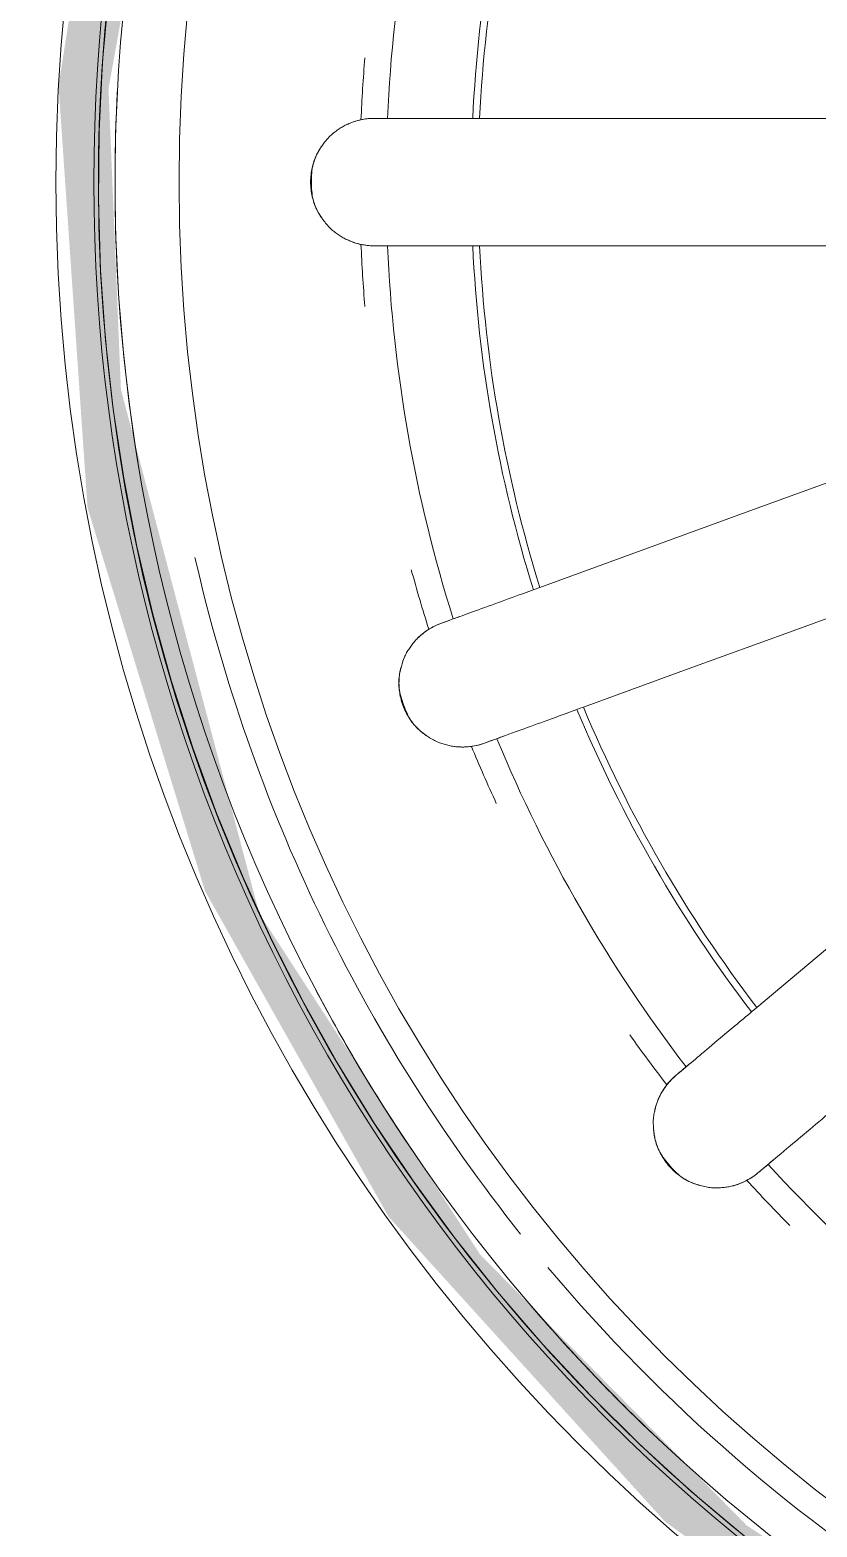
# Model space of a CAD drawing. Header units: millimetres. Extents: x -11245 to 9283, y -22520 to -3800.
# Drawn here: x -7579.23 to -7560.69, y -15437.39 to -15402.14 of the extents above; entities that cross this region are included whole.
import ezdxf

# ---------------------------------------------------------------- set-up
doc = ezdxf.new("R2010")
doc.units = ezdxf.units.MM
for name, color, linetype, lineweight in [('A-FLOR-PATT', 8, 'Continuous', 25), ('A-GENM', 13, 'Continuous', 9), ('G-IMPT', 8, 'Continuous', 9)]:
    doc.layers.add(name, color=color, linetype=linetype, lineweight=lineweight)

# ---------------------------------------------------------------- blocks, each defined once
blk = doc.blocks.new('CRT_MGN_COZ_Fogão a lenha completo - CRT_MGN_COZ_Fogão a lenha completo-5005769-PAGINAÇÃO DE PISO TÉRREO')
at = {"layer": 'G-IMPT', "flags": 128}
for points in [[(2452.045, -32.219), (2453.101, -30.965), (2454.207, -29.754), (2455.36, -28.588), (2456.559, -27.47), (2457.802, -26.4), (2459.086, -25.38), (2460.411, -24.413), (2461.773, -23.5), (2463.17, -22.641), (2464.601, -21.84), (2466.062, -21.096), (2467.552, -20.411), (2469.068, -19.786), (2470.608, -19.223), (2472.17, -18.721), (2473.75, -18.283), (2475.346, -17.908), (2476.956, -17.597), (2478.578, -17.35), (2480.207, -17.169), (2481.843, -17.053), (2483.482, -17.002), (2485.122, -17.017), (2486.76, -17.098), (2488.393, -17.244)], [(2482.425, -23.5), (2482.425, -23.655), (2482.425, -23.809)], [(2485.425, -23.809), (2485.425, -23.655), (2485.425, -23.5)], [(2473.641, -25.358), (2473.588, -25.213), (2473.535, -25.068)], [(2482.425, -25.981), (2482.425, -28.61), (2482.425, -31.24), (2482.425, -33.87), (2482.425, -36.5)], [(2485.425, -36.5), (2485.425, -33.87), (2485.425, -31.24), (2485.425, -28.61), (2485.425, -25.981)], [(2470.716, -26.094), (2470.769, -26.239), (2470.822, -26.384)], [(2477.981, -37.284), (2477.082, -34.812), (2476.182, -32.341), (2475.283, -29.87), (2474.383, -27.399)], [(2471.564, -28.425), (2472.464, -30.896), (2473.363, -33.367), (2474.263, -35.838), (2475.162, -38.31)], [(2463.097, -30.844), (2462.997, -30.726), (2462.898, -30.607)], [(2460.6, -32.536), (2460.699, -32.654), (2460.799, -32.773)], [(2471.254, -40.566), (2469.564, -38.551), (2467.873, -36.537), (2466.183, -34.522), (2464.492, -32.508)]]:
    blk.add_lwpolyline(points, dxfattribs=at)
at = {"layer": 'G-IMPT'}
for centre, radius, start, end in [((2481.925, -58), 58.454, 90, 270), ((2481.925, -58), 58.454, 21.17647, 90), ((2481.925, -58), 57.5, 90, 270), ((2483.925, -58), 57.5, 63.74859, 180), ((2483.925, -58), 56.5, 0, 180), ((2483.925, -58), 42, 0, 180), ((2483.925, -58), 41.108, 360, 180), ((2483.925, -58), 41, 90, 180), ((2483.925, -58), 41, 90, 270), ((2483.925, -58), 41, 270, 90), ((2483.925, -58), 41, 360, 90), ((2483.925, -58), 40.608, 360, 180), ((2483.925, -58), 40.608, 86.8966, 99.3103), ((2483.925, -58), 39.099, 0, 180), ((2483.925, -58), 39.72, 102.8571, 128.5714), ((2483.925, -58), 40.608, 117.931, 124.1379), ((2483.925, -58), 34.845, 92.4126, 94.8187), ((2483.925, -58), 34.845, 85.1811, 87.5874), ((2483.925, -58), 34.223, 92.5121, 107.4879), ((2483.925, -58), 34.223, 72.5121, 87.4879), ((2483.925, -58), 34.845, 105.1811, 107.5874), ((2483.925, -58), 34.845, 112.4126, 114.8187), ((2483.925, -58), 32.216, 92.6687, 107.3313), ((2483.925, -58), 32.054, 92.6822, 107.3178), ((2483.925, -58), 32.216, 72.6687, 87.3313), ((2483.925, -58), 32.054, 72.6822, 87.3178), ((2483.925, -58), 34.223, 112.5121, 127.4879), ((2483.925, -58), 40.608, 130.3448, 136.5517), ((2483.925, -58), 39.72, 130.0396, 166.2212), ((2483.925, -58), 32.216, 112.6687, 127.3313), ((2483.925, -58), 32.054, 112.6822, 127.3178), ((2483.925, -58), 34.845, 125.1811, 127.5874), ((2483.925, -58), 34.845, 132.4126, 134.8187), ((2483.925, -58), 34.223, 132.5121, 147.4879)]:
    blk.add_arc(centre, radius, start, end, dxfattribs=at)
for points, knots in [([(2485.425, -23.5), (2485.426, -23.369), (2485.399, -23.174), (2485.323, -22.946), (2485.263, -22.816), (2485.208, -22.721), (2485.145, -22.626), (2485.075, -22.53), (2484.986, -22.43), (2484.884, -22.345), (2484.764, -22.258), (2484.643, -22.178), (2484.494, -22.103), (2484.333, -22.051), (2484.141, -22.024), (2483.924, -22.014), (2483.706, -22.024), (2483.515, -22.052), (2483.354, -22.104), (2483.206, -22.179), (2483.074, -22.266), (2482.957, -22.352), (2482.857, -22.438), (2482.775, -22.531), (2482.705, -22.626), (2482.642, -22.721), (2482.587, -22.816), (2482.527, -22.946), (2482.451, -23.174), (2482.424, -23.369), (2482.425, -23.5)], [-1, -1, -1, -1, -0.888889, -0.833333, -0.805556, -0.777778, -0.75, -0.722222, -0.694444, -0.659722, -0.638889, -0.611111, -0.583333, -0.555556, -0.527778, -0.5, -0.472222, -0.444444, -0.416667, -0.388889, -0.361111, -0.333333, -0.305556, -0.277778, -0.25, -0.222222, -0.194444, -0.166667, -0.111111, 0, 0, 0, 0]), ([(2482.425, -25.981), (2482.425, -25.423), (2482.425, -24.566), (2482.425, -23.986), (2482.425, -23.809)], [-1, -1, -1, -1, -0.4, 0, 0, 0, 0]), ([(2485.425, -25.981), (2485.425, -25.609), (2485.425, -24.73), (2485.425, -24.074), (2485.425, -23.809)], [0, 0, 0, 0, 0.4, 1, 1, 1, 1]), ([(2473.535, -25.068), (2473.491, -24.944), (2473.399, -24.77), (2473.249, -24.582), (2473.149, -24.48), (2473.065, -24.41), (2472.973, -24.342), (2472.875, -24.276), (2472.756, -24.212), (2472.631, -24.168), (2472.489, -24.126), (2472.348, -24.093), (2472.182, -24.073), (2472.013, -24.079), (2471.824, -24.12), (2471.616, -24.185), (2471.415, -24.269), (2471.244, -24.36), (2471.112, -24.464), (2470.998, -24.585), (2470.904, -24.712), (2470.823, -24.833), (2470.758, -24.948), (2470.713, -25.063), (2470.68, -25.177), (2470.653, -25.288), (2470.634, -25.396), (2470.623, -25.538), (2470.628, -25.778), (2470.67, -25.971), (2470.716, -26.094)], [-1, -1, -1, -1, -0.888889, -0.833333, -0.805556, -0.777778, -0.75, -0.722222, -0.694444, -0.659722, -0.638889, -0.611111, -0.583333, -0.555556, -0.527778, -0.5, -0.472222, -0.444444, -0.416667, -0.388889, -0.361111, -0.333333, -0.305556, -0.277778, -0.25, -0.222222, -0.194444, -0.166667, -0.111111, 0, 0, 0, 0]), ([(2473.641, -25.358), (2473.731, -25.607), (2473.956, -26.223), (2474.256, -27.049), (2474.383, -27.399)], [-1, -1, -1, -1, -0.4, 0, 0, 0, 0]), ([(2471.564, -28.425), (2471.374, -27.901), (2471.08, -27.096), (2470.882, -26.55), (2470.822, -26.384)], [-1, -1, -1, -1, -0.4, 0, 0, 0, 0]), ([(2462.898, -30.607), (2462.815, -30.506), (2462.669, -30.374), (2462.463, -30.249), (2462.335, -30.187), (2462.231, -30.15), (2462.122, -30.117), (2462.007, -30.089), (2461.874, -30.069), (2461.741, -30.071), (2461.593, -30.081), (2461.449, -30.098), (2461.286, -30.136), (2461.13, -30.199), (2460.966, -30.302), (2460.793, -30.434), (2460.633, -30.582), (2460.504, -30.726), (2460.414, -30.869), (2460.349, -31.022), (2460.304, -31.173), (2460.269, -31.315), (2460.248, -31.444), (2460.244, -31.568), (2460.252, -31.686), (2460.265, -31.8), (2460.284, -31.908), (2460.322, -32.045), (2460.41, -32.269), (2460.515, -32.436), (2460.6, -32.536)], [-1, -1, -1, -1, -0.888889, -0.833333, -0.805556, -0.777778, -0.75, -0.722222, -0.694444, -0.659722, -0.638889, -0.611111, -0.583333, -0.555556, -0.527778, -0.5, -0.472222, -0.444444, -0.416667, -0.388889, -0.361111, -0.333333, -0.305556, -0.277778, -0.25, -0.222222, -0.194444, -0.166667, -0.111111, 0, 0, 0, 0]), ([(2462.671, -30.388), (2462.628, -30.355), (2462.538, -30.292), (2462.41, -30.223), (2462.302, -30.176), (2462.217, -30.145), (2462.128, -30.119), (2462.064, -30.105), (2462.031, -30.098)], [-1, -1, -1, -1, -0.9444444, -0.8888889, -0.8611111, -0.8333333, -0.8055556, -0.7777778, -0.7777778, -0.7777778, -0.7777778]), ([(2463.097, -30.844), (2463.267, -31.047), (2463.689, -31.55), (2464.253, -32.223), (2464.492, -32.508)], [-1, -1, -1, -1, -0.4, 0, 0, 0, 0]), ([(2462.194, -34.436), (2461.836, -34.009), (2461.285, -33.352), (2460.912, -32.908), (2460.799, -32.773)], [-1, -1, -1, -1, -0.4, 0, 0, 0, 0])]:
    blk.add_open_spline(points, degree=3, knots=knots, dxfattribs=at)
for points in [[(2484.77, -22.261), (2484.737, -22.238), (2484.664, -22.193), (2484.544, -22.131), (2484.41, -22.078), (2484.267, -22.037), (2484.104, -22.007), (2483.926, -21.996), (2483.747, -22.007), (2483.585, -22.036), (2483.441, -22.078), (2483.308, -22.131), (2483.187, -22.192), (2483.114, -22.237), (2483.08, -22.26)], [(2482.566, -22.866), (2482.541, -22.919), (2482.498, -23.027), (2482.469, -23.134), (2482.458, -23.186)], [(2485.392, -23.186), (2485.381, -23.134), (2485.352, -23.027), (2485.309, -22.919), (2485.284, -22.866)], [(2482.458, -23.186), (2482.448, -23.232), (2482.432, -23.331), (2482.425, -23.442), (2482.425, -23.5)], [(2485.392, -23.186), (2485.402, -23.232), (2485.418, -23.331), (2485.425, -23.442), (2485.425, -23.5)], [(2482.425, -23.5), (2482.425, -23.641), (2482.425, -23.798), (2482.425, -23.969)], [(2485.425, -23.5), (2485.425, -23.641), (2485.425, -23.798), (2485.425, -23.969)], [(2472.496, -24.127), (2472.456, -24.117), (2472.373, -24.099), (2472.239, -24.083), (2472.095, -24.079), (2471.946, -24.089), (2471.783, -24.117), (2471.612, -24.167), (2471.448, -24.239), (2471.305, -24.321), (2471.184, -24.409), (2471.077, -24.505), (2470.984, -24.604), (2470.932, -24.671), (2470.908, -24.705)], [(2473.396, -24.784), (2473.368, -24.738), (2473.304, -24.648), (2473.228, -24.561), (2473.186, -24.52)], [(2473.535, -25.068), (2473.515, -25.013), (2473.47, -24.911), (2473.421, -24.824), (2473.396, -24.784)], [(2473.695, -25.508), (2473.637, -25.348), (2473.583, -25.2), (2473.535, -25.068)], [(2470.631, -25.449), (2470.626, -25.508), (2470.623, -25.624), (2470.632, -25.734), (2470.64, -25.787)], [(2470.64, -25.787), (2470.646, -25.834), (2470.664, -25.932), (2470.696, -26.039), (2470.716, -26.094)], [(2470.716, -26.094), (2470.764, -26.226), (2470.818, -26.374), (2470.876, -26.534)], [(2461.6, -30.079), (2461.559, -30.083), (2461.475, -30.095), (2461.343, -30.125), (2461.207, -30.17), (2461.07, -30.231), (2460.927, -30.313), (2460.783, -30.419), (2460.653, -30.542), (2460.583, -30.627), (2460.551, -30.668)], [(2462.898, -30.607), (2462.86, -30.563), (2462.784, -30.482), (2462.708, -30.417), (2462.671, -30.388)], [(2463.199, -30.967), (2463.09, -30.836), (2462.989, -30.715), (2462.898, -30.607)], [(2460.467, -30.793), (2460.441, -30.835), (2460.396, -30.919), (2460.343, -31.044), (2460.316, -31.125), (2460.305, -31.165)], [(2460.3, -31.959), (2460.315, -32.016), (2460.352, -32.126), (2460.398, -32.226), (2460.423, -32.274)], [(2460.423, -32.274), (2460.445, -32.315), (2460.496, -32.401), (2460.562, -32.491), (2460.6, -32.536)], [(2460.6, -32.536), (2460.69, -32.644), (2460.791, -32.764), (2460.901, -32.895)]]:
    blk.add_open_spline(points, degree=3, dxfattribs=at)
blk = doc.blocks.new('CRT_MGN_COZ_Fogão a lenha completo - CRT_MGN_COZ_Fogão a lenha completo-V26-PAGINAÇÃO DE PISO TÉRREO')
at = {"layer": 'G-IMPT', "flags": 128}
for points in [[(2452.045, -32.219), (2453.101, -30.965), (2454.207, -29.754), (2455.36, -28.588), (2456.559, -27.47), (2457.802, -26.4), (2459.086, -25.38), (2460.411, -24.413), (2461.773, -23.5), (2463.17, -22.641), (2464.601, -21.84), (2466.062, -21.096), (2467.552, -20.411), (2469.068, -19.786), (2470.608, -19.223), (2472.17, -18.721), (2473.75, -18.283), (2475.346, -17.908), (2476.956, -17.597), (2478.578, -17.35), (2480.207, -17.169), (2481.843, -17.053), (2483.482, -17.002), (2485.122, -17.017), (2486.76, -17.098), (2488.393, -17.244)], [(2482.425, -23.5), (2482.425, -23.655), (2482.425, -23.809)], [(2485.425, -23.809), (2485.425, -23.655), (2485.425, -23.5)], [(2473.641, -25.358), (2473.588, -25.213), (2473.535, -25.068)], [(2482.425, -25.981), (2482.425, -28.61), (2482.425, -31.24), (2482.425, -33.87), (2482.425, -36.5)], [(2485.425, -36.5), (2485.425, -33.87), (2485.425, -31.24), (2485.425, -28.61), (2485.425, -25.981)], [(2470.716, -26.094), (2470.769, -26.239), (2470.822, -26.384)], [(2477.981, -37.284), (2477.082, -34.812), (2476.182, -32.341), (2475.283, -29.87), (2474.383, -27.399)], [(2471.564, -28.425), (2472.464, -30.896), (2473.363, -33.367), (2474.263, -35.838), (2475.162, -38.31)], [(2463.097, -30.844), (2462.997, -30.726), (2462.898, -30.607)], [(2460.6, -32.536), (2460.699, -32.654), (2460.799, -32.773)], [(2471.254, -40.566), (2469.564, -38.551), (2467.873, -36.537), (2466.183, -34.522), (2464.492, -32.508)]]:
    blk.add_lwpolyline(points, dxfattribs=at)
at = {"layer": 'G-IMPT'}
for centre, radius, start, end in [((2481.925, -58), 58.454, 90, 270), ((2481.925, -58), 58.454, 21.17647, 90), ((2481.925, -58), 57.5, 90, 270), ((2483.925, -58), 57.5, 63.74859, 180), ((2483.925, -58), 56.5, 0, 180), ((2483.925, -58), 42, 0, 180), ((2483.925, -58), 41.108, 360, 180), ((2483.925, -58), 41, 90, 180), ((2483.925, -58), 41, 90, 270), ((2483.925, -58), 41, 270, 90), ((2483.925, -58), 41, 360, 90), ((2483.925, -58), 40.608, 360, 180), ((2483.925, -58), 40.608, 86.8966, 99.3103), ((2483.925, -58), 39.099, 0, 180), ((2483.925, -58), 39.72, 102.8571, 128.5714), ((2483.925, -58), 40.608, 117.931, 124.1379), ((2483.925, -58), 34.845, 92.4126, 94.8187), ((2483.925, -58), 34.845, 85.1811, 87.5874), ((2483.925, -58), 34.223, 92.5121, 107.4879), ((2483.925, -58), 34.223, 72.5121, 87.4879), ((2483.925, -58), 34.845, 105.1811, 107.5874), ((2483.925, -58), 34.845, 112.4126, 114.8187), ((2483.925, -58), 32.216, 92.6687, 107.3313), ((2483.925, -58), 32.054, 92.6822, 107.3178), ((2483.925, -58), 32.216, 72.6687, 87.3313), ((2483.925, -58), 32.054, 72.6822, 87.3178), ((2483.925, -58), 34.223, 112.5121, 127.4879), ((2483.925, -58), 40.608, 130.3448, 136.5517), ((2483.925, -58), 39.72, 130.0396, 166.2212), ((2483.925, -58), 32.216, 112.6687, 127.3313), ((2483.925, -58), 32.054, 112.6822, 127.3178), ((2483.925, -58), 34.845, 125.1811, 127.5874), ((2483.925, -58), 34.845, 132.4126, 134.8187), ((2483.925, -58), 34.223, 132.5121, 147.4879)]:
    blk.add_arc(centre, radius, start, end, dxfattribs=at)
for points, knots in [([(2485.425, -23.5), (2485.426, -23.369), (2485.399, -23.174), (2485.323, -22.946), (2485.263, -22.816), (2485.208, -22.721), (2485.145, -22.626), (2485.075, -22.53), (2484.986, -22.43), (2484.884, -22.345), (2484.764, -22.258), (2484.643, -22.178), (2484.494, -22.103), (2484.333, -22.051), (2484.141, -22.024), (2483.924, -22.014), (2483.706, -22.024), (2483.515, -22.052), (2483.354, -22.104), (2483.206, -22.179), (2483.074, -22.266), (2482.957, -22.352), (2482.857, -22.438), (2482.775, -22.531), (2482.705, -22.626), (2482.642, -22.721), (2482.587, -22.816), (2482.527, -22.946), (2482.451, -23.174), (2482.424, -23.369), (2482.425, -23.5)], [-1, -1, -1, -1, -0.888889, -0.833333, -0.805556, -0.777778, -0.75, -0.722222, -0.694444, -0.659722, -0.638889, -0.611111, -0.583333, -0.555556, -0.527778, -0.5, -0.472222, -0.444444, -0.416667, -0.388889, -0.361111, -0.333333, -0.305556, -0.277778, -0.25, -0.222222, -0.194444, -0.166667, -0.111111, 0, 0, 0, 0]), ([(2482.425, -25.981), (2482.425, -25.423), (2482.425, -24.566), (2482.425, -23.986), (2482.425, -23.809)], [-1, -1, -1, -1, -0.4, 0, 0, 0, 0]), ([(2485.425, -25.981), (2485.425, -25.609), (2485.425, -24.73), (2485.425, -24.074), (2485.425, -23.809)], [0, 0, 0, 0, 0.4, 1, 1, 1, 1]), ([(2473.535, -25.068), (2473.491, -24.944), (2473.399, -24.77), (2473.249, -24.582), (2473.149, -24.48), (2473.065, -24.41), (2472.973, -24.342), (2472.875, -24.276), (2472.756, -24.212), (2472.631, -24.168), (2472.489, -24.126), (2472.348, -24.093), (2472.182, -24.073), (2472.013, -24.079), (2471.824, -24.12), (2471.616, -24.185), (2471.415, -24.269), (2471.244, -24.36), (2471.112, -24.464), (2470.998, -24.585), (2470.904, -24.712), (2470.823, -24.833), (2470.758, -24.948), (2470.713, -25.063), (2470.68, -25.177), (2470.653, -25.288), (2470.634, -25.396), (2470.623, -25.538), (2470.628, -25.778), (2470.67, -25.971), (2470.716, -26.094)], [-1, -1, -1, -1, -0.888889, -0.833333, -0.805556, -0.777778, -0.75, -0.722222, -0.694444, -0.659722, -0.638889, -0.611111, -0.583333, -0.555556, -0.527778, -0.5, -0.472222, -0.444444, -0.416667, -0.388889, -0.361111, -0.333333, -0.305556, -0.277778, -0.25, -0.222222, -0.194444, -0.166667, -0.111111, 0, 0, 0, 0]), ([(2473.641, -25.358), (2473.731, -25.607), (2473.956, -26.223), (2474.256, -27.049), (2474.383, -27.399)], [-1, -1, -1, -1, -0.4, 0, 0, 0, 0]), ([(2471.564, -28.425), (2471.374, -27.901), (2471.08, -27.096), (2470.882, -26.55), (2470.822, -26.384)], [-1, -1, -1, -1, -0.4, 0, 0, 0, 0]), ([(2462.898, -30.607), (2462.815, -30.506), (2462.669, -30.374), (2462.463, -30.249), (2462.335, -30.187), (2462.231, -30.15), (2462.122, -30.117), (2462.007, -30.089), (2461.874, -30.069), (2461.741, -30.071), (2461.593, -30.081), (2461.449, -30.098), (2461.286, -30.136), (2461.13, -30.199), (2460.966, -30.302), (2460.793, -30.434), (2460.633, -30.582), (2460.504, -30.726), (2460.414, -30.869), (2460.349, -31.022), (2460.304, -31.173), (2460.269, -31.315), (2460.248, -31.444), (2460.244, -31.568), (2460.252, -31.686), (2460.265, -31.8), (2460.284, -31.908), (2460.322, -32.045), (2460.41, -32.269), (2460.515, -32.436), (2460.6, -32.536)], [-1, -1, -1, -1, -0.888889, -0.833333, -0.805556, -0.777778, -0.75, -0.722222, -0.694444, -0.659722, -0.638889, -0.611111, -0.583333, -0.555556, -0.527778, -0.5, -0.472222, -0.444444, -0.416667, -0.388889, -0.361111, -0.333333, -0.305556, -0.277778, -0.25, -0.222222, -0.194444, -0.166667, -0.111111, 0, 0, 0, 0]), ([(2462.671, -30.388), (2462.628, -30.355), (2462.538, -30.292), (2462.41, -30.223), (2462.302, -30.176), (2462.217, -30.145), (2462.128, -30.119), (2462.064, -30.105), (2462.031, -30.098)], [-1, -1, -1, -1, -0.9444444, -0.8888889, -0.8611111, -0.8333333, -0.8055556, -0.7777778, -0.7777778, -0.7777778, -0.7777778]), ([(2463.097, -30.844), (2463.267, -31.047), (2463.689, -31.55), (2464.253, -32.223), (2464.492, -32.508)], [-1, -1, -1, -1, -0.4, 0, 0, 0, 0]), ([(2462.194, -34.436), (2461.836, -34.009), (2461.285, -33.352), (2460.912, -32.908), (2460.799, -32.773)], [-1, -1, -1, -1, -0.4, 0, 0, 0, 0])]:
    blk.add_open_spline(points, degree=3, knots=knots, dxfattribs=at)
for points in [[(2484.77, -22.261), (2484.737, -22.238), (2484.664, -22.193), (2484.544, -22.131), (2484.41, -22.078), (2484.267, -22.037), (2484.104, -22.007), (2483.926, -21.996), (2483.747, -22.007), (2483.585, -22.036), (2483.441, -22.078), (2483.308, -22.131), (2483.187, -22.192), (2483.114, -22.237), (2483.08, -22.26)], [(2482.566, -22.866), (2482.541, -22.919), (2482.498, -23.027), (2482.469, -23.134), (2482.458, -23.186)], [(2485.392, -23.186), (2485.381, -23.134), (2485.352, -23.027), (2485.309, -22.919), (2485.284, -22.866)], [(2482.458, -23.186), (2482.448, -23.232), (2482.432, -23.331), (2482.425, -23.442), (2482.425, -23.5)], [(2485.392, -23.186), (2485.402, -23.232), (2485.418, -23.331), (2485.425, -23.442), (2485.425, -23.5)], [(2482.425, -23.5), (2482.425, -23.641), (2482.425, -23.798), (2482.425, -23.969)], [(2485.425, -23.5), (2485.425, -23.641), (2485.425, -23.798), (2485.425, -23.969)], [(2472.496, -24.127), (2472.456, -24.117), (2472.373, -24.099), (2472.239, -24.083), (2472.095, -24.079), (2471.946, -24.089), (2471.783, -24.117), (2471.612, -24.167), (2471.448, -24.239), (2471.305, -24.321), (2471.184, -24.409), (2471.077, -24.505), (2470.984, -24.604), (2470.932, -24.671), (2470.908, -24.705)], [(2473.396, -24.784), (2473.368, -24.738), (2473.304, -24.648), (2473.228, -24.561), (2473.186, -24.52)], [(2473.535, -25.068), (2473.515, -25.013), (2473.47, -24.911), (2473.421, -24.824), (2473.396, -24.784)], [(2473.695, -25.508), (2473.637, -25.348), (2473.583, -25.2), (2473.535, -25.068)], [(2470.631, -25.449), (2470.626, -25.508), (2470.623, -25.624), (2470.632, -25.734), (2470.64, -25.787)], [(2470.64, -25.787), (2470.646, -25.834), (2470.664, -25.932), (2470.696, -26.039), (2470.716, -26.094)], [(2470.716, -26.094), (2470.764, -26.226), (2470.818, -26.374), (2470.876, -26.534)], [(2461.6, -30.079), (2461.559, -30.083), (2461.475, -30.095), (2461.343, -30.125), (2461.207, -30.17), (2461.07, -30.231), (2460.927, -30.313), (2460.783, -30.419), (2460.653, -30.542), (2460.583, -30.627), (2460.551, -30.668)], [(2462.898, -30.607), (2462.86, -30.563), (2462.784, -30.482), (2462.708, -30.417), (2462.671, -30.388)], [(2463.199, -30.967), (2463.09, -30.836), (2462.989, -30.715), (2462.898, -30.607)], [(2460.467, -30.793), (2460.441, -30.835), (2460.396, -30.919), (2460.343, -31.044), (2460.316, -31.125), (2460.305, -31.165)], [(2460.3, -31.959), (2460.315, -32.016), (2460.352, -32.126), (2460.398, -32.226), (2460.423, -32.274)], [(2460.423, -32.274), (2460.445, -32.315), (2460.496, -32.401), (2460.562, -32.491), (2460.6, -32.536)], [(2460.6, -32.536), (2460.69, -32.644), (2460.791, -32.764), (2460.901, -32.895)]]:
    blk.add_open_spline(points, degree=3, dxfattribs=at)

msp = doc.modelspace()

# ---------------------------------------------------------------- hatches: boundary and pattern name
at = {"layer": 'A-FLOR-PATT', "lineweight": 9}
h = msp.add_hatch(dxfattribs=at)
h.set_pattern_fill('FP_1', color=9, style=0, pattern_type=2)
h.set_pattern_definition([(0, (0, 0), (609.6, 152.4), [25.146, -432.054, 25.146, -432.054, -2438.4]), (0, (0, 0), (609.6, 152.4), [-914.4, 25.146, -889.254, 25.146, -432.054, -1066.8]), (0, (0, 0), (609.6, 152.4), [-2286, 25.146, -279.654, 25.146, -736.854]), (120, (228.6, 76.2), (-436.7823, 451.7291), [25.146, -432.054, 25.146, -432.054, -2438.4]), (120, (228.6, 76.2), (-436.7823, 451.7291), [-914.4, 25.146, -889.254, 25.146, -432.054, -1066.8]), (120, (228.6, 76.2), (-436.7823, 451.7291), [-2286, 25.146, -279.654, 25.146, -736.854]), (240, (304.8, 381), (-172.8177, -604.1291), [25.146, -432.054, 25.146, -432.054, -2438.4]), (240, (304.8, 381), (-172.8177, -604.1291), [-914.4, 25.146, -889.254, 25.146, -432.054, -1066.8]), (240, (304.8, 381), (-172.8177, -604.1291), [-2286, 25.146, -279.654, 25.146, -736.854])])
h.paths.add_polyline_path([(-7253.156, -5639.186), (-7250.914, -5640.48), (-7252.12, -5639.615)])
h.paths.add_polyline_path([(-7254.62, -5635.651), (-7253.95, -5638.151), (-7254.084, -5636.945), (-7254.45, -5636.062)])
h.paths.add_polyline_path([(-7944.62, -19319.651), (-7944.62, -17819.651), (-7954.62, -17819.651), (-7954.62, -17359.651), (-7944.62, -17359.651), (-7944.62, -17039.651), (-7954.62, -17039.651), (-7954.62, -16739.651), (-7944.62, -16739.651), (-7944.62, -16439.651), (-7964.62, -16439.651), (-7964.62, -16039.651), (-7944.62, -16039.651), (-7944.62, -16034.651), (-7964.62, -16034.651), (-7964.62, -15634.651), (-7944.62, -15634.651), (-7944.62, -15589.651), (-7964.62, -15589.651), (-7964.62, -15189.651), (-7944.62, -15189.651), (-7944.62, -15184.651), (-7964.62, -15184.651), (-7964.62, -14784.651), (-7944.62, -14784.651), (-7944.62, -14739.651), (-7964.62, -14739.651), (-7964.62, -14339.651), (-7944.62, -14339.651), (-7944.62, -14334.651), (-7964.62, -14334.651), (-7964.62, -13934.651), (-7944.62, -13934.651), (-7944.62, -13889.651), (-7244.62, -13889.651), (-7244.62, -13088.651), (-7254.62, -13088.651), (-7254.62, -12988.651), (-7244.62, -12988.651), (-7244.62, -8790.651), (-7254.62, -8790.651), (-7254.62, -8690.651), (-7244.62, -8690.651), (-7244.62, -8139.651), (-7254.62, -8139.651), (-7253.95, -5539.651), (-7244.62, -5539.651), (-7244.62, -5299.651), (-6663.62, -5299.651), (-6663.62, -5289.651), (-6563.62, -5289.651), (-6563.62, -5299.651), (-3065.62, -5299.291), (-3065.62, -5289.651), (-2965.62, -5289.651), (-2965.62, -5299.651), (-2524.62, -5299.651), (-2524.62, -3999.651), (-2584.62, -3999.651), (-2584.62, -3939.651), (-7042.12, -3939.651), (-7042.12, -3859.651), (-2584.62, -3859.651), (-2584.62, -3799.651), (-7044.62, -3799.651), (-7044.62, -3999.651), (-7244.62, -3999.651), (-7244.62, -3799.651), (-11044.62, -3799.651), (-11044.62, -3999.651), (-11244.62, -3999.651), (-11244.62, -7934.651), (-11044.62, -7934.651), (-11044.62, -8134.651), (-11244.62, -8134.651), (-11244.62, -11579.651), (-11044.62, -11579.651), (-11044.62, -11779.651), (-11244.62, -11779.651), (-11244.62, -15224.651), (-11044.62, -15224.651), (-11044.62, -15424.651), (-11244.62, -15424.651), (-11244.62, -19119.651), (-11044.62, -19119.651), (-11044.62, -19319.651)])
h.paths.add_polyline_path([(-7504.62, -15607.726), (-7490.696, -15606.479), (-7477.378, -15602.945), (-7466.256, -15598.006), (-7455.502, -15591.067), (-7446.37, -15582.947), (-7438.697, -15573.749), (-7431.713, -15561.904), (-7427.342, -15550.895), (-7424.393, -15537.501), (-7424.486, -15531.805), (-7425.973, -15541.09), (-7429.275, -15553.452), (-7434.39, -15564.922), (-7440.362, -15574.336), (-7449.62, -15584.744), (-7459.509, -15592.725), (-7470.234, -15598.897), (-7480.561, -15602.997), (-7493.322, -15605.885), (-7504.62, -15607.637)])
h.paths.add_polyline_path([(-7684.62, -15607.226), (-7688.516, -15607.215), (-7689.699, -15606.86)])
h.paths.add_polyline_path([(-7684.62, -15607.726), (-7684.62, -15606.479), (-7697.291, -15605.71), (-7710.012, -15602.563), (-7723.009, -15596.847), (-7732.231, -15590.984), (-7741.896, -15582.529), (-7750.15, -15572.538), (-7756.792, -15561.112), (-7760.865, -15550.88), (-7763.788, -15537.95), (-7765.531, -15528.983), (-7764.374, -15540.65), (-7760.894, -15553.82), (-7755.901, -15565.09), (-7749.439, -15575.239), (-7740.489, -15585.302), (-7730.389, -15593.487), (-7719.658, -15599.697), (-7709.341, -15603.849), (-7697.291, -15606.729), (-7686.878, -15607.637)])
h.paths.add_polyline_path([(-7502.363, -15607.637), (-7504.62, -15607.226), (-7501.738, -15607.476)])
h.paths.add_polyline_path([(-7459.654, -15594.023), (-7459.509, -15593.178), (-7459.509, -15593.905)])
h.paths.add_polyline_path([(-7449.68, -15586.16), (-7449.62, -15585.26), (-7449.62, -15586.093)])
h.paths.add_polyline_path([(-7434.002, -15566.274), (-7434.184, -15565.335), (-7433.592, -15565.335)])
h.paths.add_polyline_path([(-7426.721, -15548.695), (-7427.25, -15548.236), (-7426.639, -15548.236)])
h.paths.add_polyline_path([(-7764.735, -15532.076), (-7765.37, -15528.1), (-7765.12, -15526.726), (-7764.753, -15531.817)])
h.paths.add_polyline_path([(-7536.62, -15466.18), (-7525.879, -15465.184), (-7515.504, -15462.232), (-7505.848, -15457.424), (-7497.24, -15450.924), (-7489.163, -15441.771), (-7484.294, -15433.781), (-7479.95, -15421.82), (-7478.415, -15413.119), (-7478.415, -15402.332), (-7481.001, -15389.929), (-7485.225, -15379.999), (-7491.017, -15371.242), (-7486.922, -15377.508), (-7483.935, -15383.747), (-7481.001, -15392.79), (-7479.586, -15403.117), (-7479.767, -15407.414), (-7479.763, -15410.939), (-7481.082, -15418.973), (-7483.126, -15423.722), (-7487.089, -15433.781), (-7488.583, -15435.469), (-7489.973, -15438.706), (-7496.455, -15446.186), (-7502.868, -15451.017), (-7516.071, -15459.007), (-7520.566, -15460.002), (-7531.407, -15461.985), (-7531.578, -15462.652), (-7552.234, -15460.052), (-7558.273, -15458.54), (-7565.086, -15455.326), (-7567.392, -15453.058), (-7578.777, -15444.239), (-7585.351, -15435.469), (-7589.939, -15426.136), (-7591.127, -15420.492), (-7593.466, -15407.414), (-7593.12, -15405.726), (-7593.477, -15400.513), (-7592.843, -15396.901), (-7591.127, -15390.959), (-7588.094, -15381.671), (-7584.657, -15375.982), (-7582.572, -15372.499), (-7581.708, -15371.677), (-7582.584, -15371.677), (-7587.197, -15378.53), (-7591.127, -15386.61), (-7594.079, -15396.985), (-7595.074, -15407.726), (-7594.079, -15418.467), (-7591.127, -15428.842), (-7585.444, -15439.775), (-7579.444, -15447.48), (-7571.846, -15454.373), (-7562.675, -15460.052), (-7552.617, -15463.948), (-7542.014, -15465.93)])
h.paths.add_polyline_path([(-7536.62, -15447.726), (-7527.357, -15446.666), (-7517.901, -15443.261), (-7510.589, -15438.616), (-7504.781, -15433.055), (-7499.409, -15425.082), (-7496.547, -15418.226), (-7494.85, -15410.116), (-7494.98, -15400.513), (-7496.719, -15392.634), (-7500.992, -15383.578), (-7506.083, -15376.947), (-7511.933, -15371.747), (-7520.566, -15366.962), (-7527.888, -15364.644), (-7536.62, -15363.726), (-7547.002, -15365.083), (-7555.339, -15368.182), (-7562.68, -15372.836), (-7569.685, -15379.923), (-7574.344, -15387.384), (-7577.277, -15395.344), (-7578.558, -15403.452), (-7577.875, -15413.39), (-7575.109, -15422.414), (-7570.783, -15430.085), (-7564.267, -15437.268), (-7557.555, -15442.094), (-7548.74, -15445.886), (-7540.273, -15447.528), (-7538.84, -15447.605)])
h.paths.add_polyline_path([(-7534.4, -15446.666), (-7543.253, -15446.186), (-7555.232, -15441.992), (-7562.347, -15437.352), (-7568.631, -15430.968), (-7573.831, -15422.941), (-7577.089, -15410.607), (-7577.381, -15403.527), (-7575.637, -15393.872), (-7571.751, -15384.588), (-7563.163, -15374.477), (-7555.339, -15369.516), (-7547.589, -15366.22), (-7534.4, -15364.786), (-7521.444, -15367.638), (-7510.894, -15374.099), (-7503.686, -15381.348), (-7499.43, -15389.038), (-7497.276, -15394.862), (-7495.62, -15405.726), (-7497.766, -15418.068), (-7501.567, -15426.528), (-7506.666, -15433.373), (-7512.816, -15438.832), (-7520.566, -15443.205), (-7528.455, -15445.691), (-7531.473, -15446.186)])
h.paths.add_polyline_path([(-7492.577, -15369.363), (-7498.556, -15363.435), (-7497.24, -15365.288), (-7493.422, -15368.735)])
h.paths.add_polyline_path([(-7572.3, -15361.456), (-7563.755, -15356.235), (-7571.846, -15361.079)])
h.paths.add_polyline_path([(-7505.611, -15358.19), (-7511.436, -15355.015), (-7505.848, -15358.096)])
h.paths.add_polyline_path([(-7502.363, -15205.814), (-7499.541, -15206.592), (-7503.246, -15205.975)])
h.paths.add_polyline_path([(-7424.867, -15286.726), (-7423.62, -15286.726), (-7424.867, -15272.801), (-7428.349, -15259.623), (-7433.477, -15248.117), (-7440.349, -15237.518), (-7448.751, -15228.15), (-7457.597, -15220.803), (-7469.441, -15213.819), (-7480.45, -15209.447), (-7493.845, -15206.499), (-7504.62, -15205.975), (-7504.62, -15206.972), (-7491.949, -15207.742), (-7479.59, -15210.755), (-7467.847, -15215.699), (-7457.009, -15222.468), (-7447.344, -15230.922), (-7439.09, -15240.914), (-7432.449, -15252.339), (-7428.349, -15262.666), (-7425.603, -15274.224), (-7424.867, -15280.45)])
h.paths.add_polyline_path([(-7765.531, -15284.468), (-7765.081, -15286.186), (-7765.466, -15284.827)])
h.paths.add_polyline_path([(-7764.62, -15286.726), (-7764.374, -15286.726), (-7763.604, -15274.055), (-7760.591, -15261.695), (-7755.646, -15249.953), (-7748.175, -15238.223), (-7740.424, -15229.45), (-7730.432, -15221.195), (-7719.007, -15214.554), (-7709.341, -15210.641), (-7697.122, -15207.709), (-7686.878, -15205.814), (-7698.789, -15207.021), (-7711.416, -15210.342), (-7722.984, -15215.445), (-7733.257, -15222.004), (-7743.196, -15230.857), (-7751.381, -15240.957), (-7757.001, -15250.407), (-7761.885, -15262.508), (-7764.623, -15274.055), (-7765.37, -15286.726), (-7764.735, -15286.726)])
h.paths.add_polyline_path([(-7689.97, -15206.611), (-7685.874, -15205.997), (-7688.078, -15206.475)])
h.paths.add_polyline_path([(-7684.62, -15166.726), (-7684.62, -15166.479), (-7690.302, -15166.503)])
h.paths.add_polyline_path([(-7536.62, -15026.18), (-7525.879, -15025.184), (-7514.116, -15021.62), (-7505.654, -15017.292), (-7497.24, -15010.924), (-7489.166, -15001.775), (-7483.91, -14992.91), (-7480.398, -14983.722), (-7478.415, -14973.119), (-7478.415, -14962.332), (-7480.398, -14951.729), (-7484.294, -14941.671), (-7489.973, -14932.499), (-7498.556, -14923.435), (-7507.425, -14917.149), (-7515.504, -14913.219), (-7525.879, -14910.267), (-7536.62, -14909.272), (-7547.361, -14910.267), (-7559.014, -14913.783), (-7567.536, -14918.126), (-7577.336, -14925.863), (-7584.074, -14933.677), (-7589.33, -14942.542), (-7592.843, -14951.729), (-7594.825, -14962.332), (-7594.825, -14973.119), (-7592.239, -14985.522), (-7588.129, -14995.248), (-7583.267, -15002.952), (-7574.684, -15012.017), (-7565.815, -15018.302), (-7557.736, -15022.232), (-7547.361, -15025.184), (-7542.014, -15025.93)])
h.paths.add_polyline_path([(-7531.578, -15024.652), (-7554.255, -15022.012), (-7563.082, -15018.302), (-7571.846, -15012.642), (-7577.759, -15007.106), (-7579.818, -15004.632), (-7581.512, -15002.211), (-7583.953, -14998.498), (-7589.859, -14988.333), (-7592.239, -14980.662), (-7593.595, -14970), (-7593.44, -14966.164), (-7593.459, -14962.332), (-7592.158, -14954.478), (-7588.946, -14944.864), (-7583.936, -14935.759), (-7576.662, -14927.041), (-7569.378, -14920.955), (-7559.431, -14915.4), (-7554.255, -14913.63), (-7541.833, -14911.467), (-7541.161, -14910.842), (-7520.566, -14913.45), (-7515.504, -14914.684), (-7505.784, -14919.689), (-7497.691, -14925.972), (-7491.966, -14932.499), (-7490.488, -14934.671), (-7488.935, -14936.954), (-7486.528, -14941.671), (-7482.415, -14949.767), (-7481.167, -14956.985), (-7479.829, -14966.33), (-7480.1, -14967.826), (-7479.781, -14973.119), (-7480.398, -14976.55), (-7482.113, -14982.492), (-7485.471, -14993.078), (-7491.133, -15002.211), (-7498.158, -15009.901), (-7505.848, -15015.809), (-7515.504, -15020.755), (-7522.634, -15023.173), (-7531.469, -15024.226)])
h.paths.add_polyline_path([(-7536.62, -15009.726), (-7526.238, -15008.366), (-7518.008, -15005.315), (-7510.816, -15000.8), (-7504.879, -14995.176), (-7500.247, -14988.726), (-7496.547, -14980.226), (-7494.85, -14972.116), (-7494.98, -14962.513), (-7496.826, -14954.356), (-7500.743, -14945.962), (-7506.795, -14938.235), (-7513.19, -14932.931), (-7521.158, -14928.735), (-7527.888, -14926.644), (-7536.62, -14925.726), (-7547.002, -14927.083), (-7555.232, -14930.126), (-7563.342, -14935.398), (-7569.316, -14941.437), (-7574.367, -14949.435), (-7577.277, -14957.344), (-7578.558, -14965.452), (-7578.067, -14974.521), (-7575.087, -14984.46), (-7570.769, -14992.103), (-7565.174, -14998.498), (-7557.03, -15004.373), (-7549.173, -15007.765), (-7540.864, -15009.496)])
h.paths.add_polyline_path([(-7538.84, -15008.666), (-7551.327, -15005.742), (-7559.629, -15001.661), (-7568.631, -14992.968), (-7573.831, -14984.941), (-7577.089, -14972.607), (-7577.62, -14967.726), (-7575.637, -14955.872), (-7571.614, -14946.386), (-7565.593, -14939.043), (-7559.937, -14934.29), (-7551.417, -14929.533), (-7538.84, -14926.786), (-7525.651, -14928.22), (-7517.901, -14931.516), (-7510.772, -14936.202), (-7503.905, -14943.039), (-7498.251, -14953.948), (-7496.335, -14961.156), (-7495.86, -14972.159), (-7499.43, -14984.414), (-7503.98, -14992.538), (-7510.894, -14999.352), (-7516.047, -15002.953), (-7525.991, -15007.287), (-7534.4, -15008.666)])
h.paths.add_polyline_path([(-10029.114, -12639.651), (-10398.926, -12639.651), (-10403.119, -12559.033), (-10403.621, -12508.153), (-10401.837, -12380.248), (-10400.327, -12235.584), (-10401.115, -12127.456), (-10404.023, -12022.534), (-10409.73, -11879.085), (-10416.254, -11763.999), (-10422.358, -11658.976), (-10424.563, -11581.055), (-10427.914, -11348.628), (-10428.335, -11188.535), (-10427.361, -11144.37), (-10424.19, -11131.939), (-10421.033, -11122.228), (-10418.481, -11106.344), (-10417.555, -11077.155), (-10416.396, -11044.639), (-10412.096, -10978.567), (-10408.892, -10885.673), (-10406.154, -10833.252), (-10407.746, -10784.868), (-10409.293, -10728.777), (-10409.082, -10688.101), (-10407.21, -10551.035), (-10406.056, -10275.718), (-10404.455, -10091.414), (-10406.05, -9998.67), (-10410.74, -9853.749), (-10419.572, -9639.651), (-10029.64, -9639.651), (-10027.866, -9647.061), (-10025.631, -9669.191), (-10020.197, -9768.701), (-10018.352, -9801.493), (-10012.961, -9849.149), (-10009.638, -9873.463), (-10003.272, -9853.749), (-9996.047, -9827.044), (-9990.497, -9798.572), (-9984.291, -9754.099), (-9977.354, -9705.692), (-9966.885, -9639.651), (-9079.53, -9639.651), (-9081.81, -9677.369), (-9102.388, -9950.639), (-9106.664, -10044.433), (-9108.141, -10104.608), (-9107.982, -10165.897), (-9105.402, -10412.112), (-9103.898, -10619.845), (-9102.12, -10724.002), (-9103.443, -10759.87), (-9106.803, -10831.462), (-9106.14, -10849.252), (-9104.371, -10861.812), (-9097.226, -10890.525), (-9095.218, -10904.552), (-9092.541, -10976.922), (-9089.683, -10997.541), (-9082.877, -11029.569), (-9080.847, -11048.327), (-9079.919, -11071.397), (-9078.078, -11093.193), (-9074.001, -11108.937), (-9067.863, -11118.791), (-9057.977, -11130.86), (-9055.413, -11135.998), (-9052.992, -11143.347), (-9045.153, -11040.051), (-9041.997, -10970.661), (-9040.386, -10883.97), (-9039.754, -10711.826), (-9040.245, -10256.768), (-9041.698, -10213.199), (-9045.922, -10151.845), (-9052.865, -10079.8), (-9058.658, -10020.551), (-9060.325, -9979.395), (-9060.319, -9927.526), (-9059.898, -9862.474), (-9061.683, -9791.524), (-9062.772, -9720.269), (-9061.953, -9680.158), (-9060.127, -9639.651), (-8690.315, -9639.651), (-8686.121, -9720.269), (-8685.619, -9771.149), (-8687.403, -9899.054), (-8688.913, -10044.433), (-8688.125, -10151.845), (-8685.217, -10256.768), (-8679.51, -10400.217), (-8672.613, -10521.142), (-8666.882, -10620.326), (-8664.677, -10698.247), (-8661.326, -10930.674), (-8660.919, -11093.193), (-8661.879, -11134.932), (-8665.05, -11147.362), (-8668.208, -11157.073), (-8670.992, -11177.199), (-8671.685, -11202.147), (-8672.844, -11234.662), (-8677.144, -11300.735), (-8680.348, -11393.629), (-8683.086, -11446.049), (-8681.494, -11494.433), (-8679.948, -11550.525), (-8680.158, -11591.2), (-8682.03, -11728.266), (-8683.184, -12003.583), (-8684.785, -12187.888), (-8683.19, -12280.631), (-8678.016, -12438.062), (-8669.668, -12639.651), (-9059.6, -12639.651), (-9061.374, -12632.24), (-9063.609, -12610.111), (-9069.043, -12510.601), (-9070.888, -12477.808), (-9076.279, -12430.153), (-9089.42, -12339.508), (-9096.208, -12296.061), (-9099.013, -12214.673), (-9101.781, -12069.376), (-9103.159, -11922.931), (-9103.622, -11912.3), (-9110.359, -11987.643), (-9117.82, -12090.79), (-9120.622, -12152.057), (-9121.714, -12215.102), (-9120.75, -12286.006), (-9117.735, -12355.638), (-9115.114, -12427.98), (-9114.824, -12458.206), (-9115.646, -12504.233), (-9118.375, -12553.43), (-9121.249, -12579.899), (-9125.996, -12608.428), (-9133.285, -12639.651), (-9954.483, -12639.651), (-9961.644, -12579.899), (-9964.275, -12550.623), (-9965.645, -12519.514), (-9965.396, -12494.655), (-9962.233, -12455.641), (-9955.933, -12391.455), (-9955.52, -12363.929), (-9956.905, -12297.499), (-9956.125, -12270.424), (-9953.146, -12237.296), (-9949.539, -12214.298), (-9943.515, -12186.75), (-9927.253, -12126.134), (-9916.55, -12082.438), (-9912.101, -12057.024), (-9908.459, -12023.202), (-9906.262, -11981.806), (-9905.553, -11938.544), (-9906.436, -11871.654), (-9912.434, -11591.235), (-9911.73, -11503.247), (-9909.26, -11352.01), (-9910.77, -11307.955), (-9913.906, -11271.091), (-9919.145, -11233.677), (-9926.132, -11198.484), (-9934.675, -11165.564), (-9970.388, -11041.426), (-9985.002, -10977.584), (-9997.248, -10914.581), (-10010.349, -10842.489), (-10029.996, -11062.452), (-10043, -11222.359), (-10046.618, -11290.42), (-10048.57, -11370.992), (-10049.422, -11505.667), (-10049.31, -12001.065), (-10047.542, -12066.103), (-10043.318, -12127.456), (-10037.801, -12185.753), (-10030.582, -12258.75), (-10028.915, -12299.907), (-10028.921, -12351.775), (-10029.342, -12416.828), (-10027.558, -12487.777), (-10026.468, -12559.033), (-10027.287, -12599.144), (-10027.706, -12608.428)])
h.paths.add_polyline_path([(-11148.389, -7932.151), (-11184.62, -7932.151), (-11184.62, -4002.151), (-11104.62, -4002.151), (-11104.62, -7932.151)])
h.paths.add_polyline_path([(-2444.62, -5299.651), (-2384.62, -5299.651), (-2384.62, -3999.651), (-2444.62, -3999.651), (-2444.62, -5289.651)])
h.paths.add_polyline_path([(-7261.436, -3939.651), (-11042.12, -3939.651), (-11042.12, -3859.651), (-7247.12, -3859.651), (-7247.12, -3939.651)])

# ---------------------------------------------------------------- block references
at = {"layer": 'A-GENM', "color": 55, "rotation": 89.99999999999928}
for name in ['CRT_MGN_COZ_Fogão a lenha completo - CRT_MGN_COZ_Fogão a lenha completo-5005769-PAGINAÇÃO DE PISO TÉRREO', 'CRT_MGN_COZ_Fogão a lenha completo - CRT_MGN_COZ_Fogão a lenha completo-V26-PAGINAÇÃO DE PISO TÉRREO']:
    msp.add_blockref(name, (-7594.62, -17889.651), dxfattribs=at)

doc.saveas('drawing.dxf')
